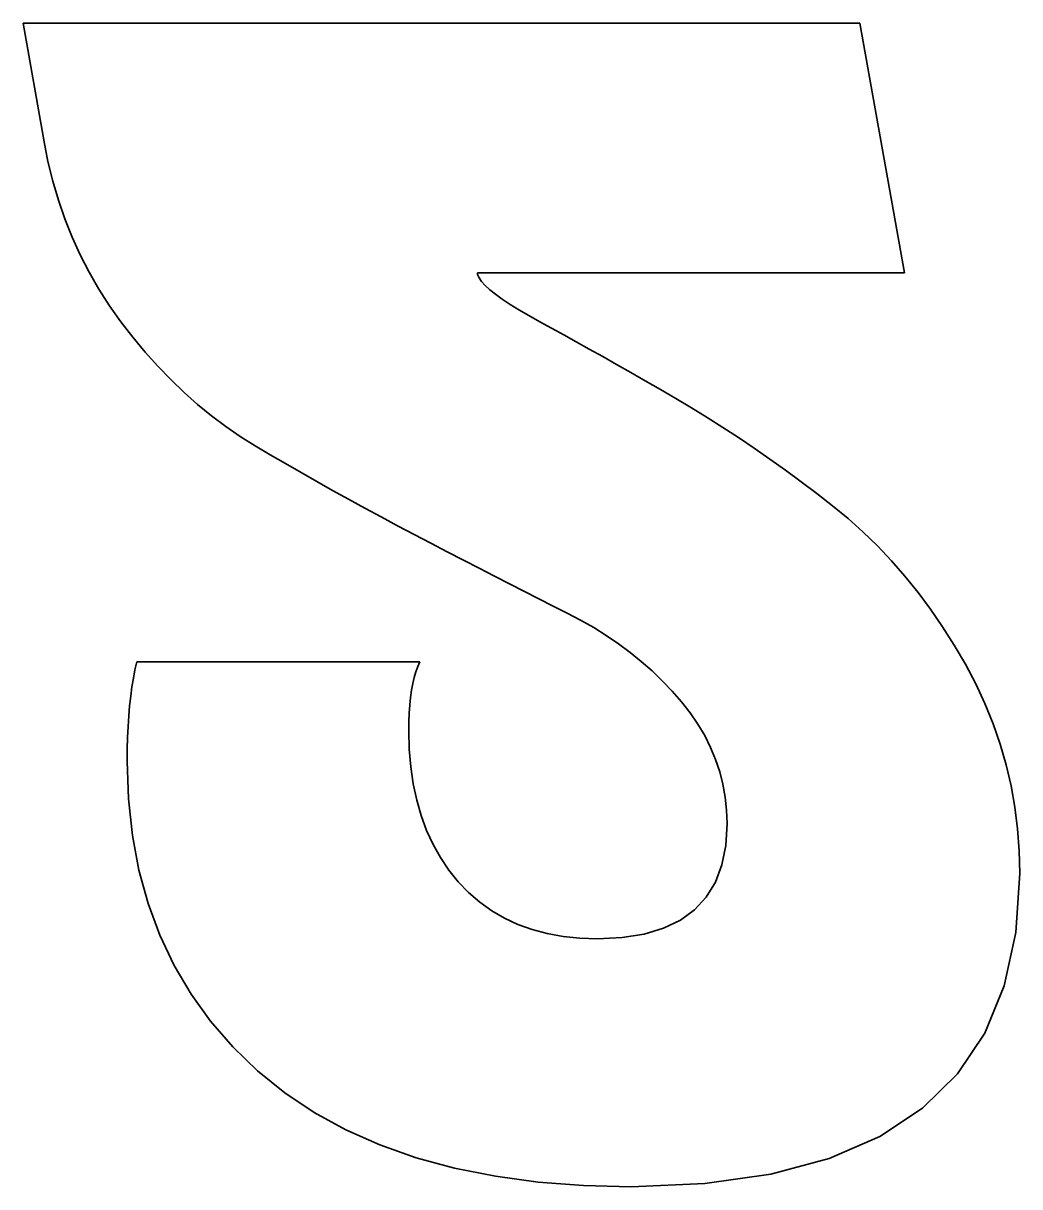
# Model space of a CAD drawing. Extents: x -138 to 979, y -42 to 1231.
# Drawn here: x 530 to 601.3, y 317.3 to 400.5 of the extents above; entities that cross this region are included whole.
import ezdxf

# ---------------------------------------------------------------- set-up
doc = ezdxf.new("R2010")
doc.units = 0

msp = doc.modelspace()

# ---------------------------------------------------------------- linework, layer by layer
at = {"color": 7, "lineweight": 35, "ltscale": 0.214756}
msp.add_line((530.049, 400.466), (531.535, 392.005), dxfattribs=at)
at = {"color": 7, "lineweight": 35}
for p, q in [((589.845, 400.466), (530.049, 400.466)), ((562.519, 382.63), (593.046, 382.63)), ((558.403, 354.847), (538.166, 354.847))]:
    msp.add_line(p, q, dxfattribs=at)
at = {"color": 7, "lineweight": 35, "ltscale": 0.453025}
msp.add_line((593.046, 382.63), (589.845, 400.466), dxfattribs=at)
at = {"color": 7, "lineweight": 35, "ltscale": 0.036317}
msp.add_line((531.535, 392.005), (531.816, 390.58), dxfattribs=at)
at = {"color": 7, "lineweight": 35, "ltscale": 0.035882}
msp.add_line((531.816, 390.58), (532.157, 389.186), dxfattribs=at)
at = {"color": 7, "lineweight": 35, "ltscale": 0.035523}
msp.add_line((532.157, 389.186), (532.557, 387.822), dxfattribs=at)
at = {"color": 7, "lineweight": 35, "ltscale": 0.035241}
msp.add_line((532.557, 387.822), (533.017, 386.49), dxfattribs=at)
at = {"color": 7, "lineweight": 35, "ltscale": 0.035035}
msp.add_line((533.017, 386.49), (533.536, 385.188), dxfattribs=at)
at = {"color": 7, "lineweight": 35, "ltscale": 0.034907}
msp.add_line((533.536, 385.188), (534.114, 383.917), dxfattribs=at)
at = {"color": 7, "lineweight": 35, "ltscale": 0.03486}
msp.add_line((534.114, 383.917), (534.752, 382.677), dxfattribs=at)
at = {"color": 7, "lineweight": 35, "ltscale": 0.034895}
msp.add_line((534.752, 382.677), (535.45, 381.468), dxfattribs=at)
at = {"color": 7, "lineweight": 35, "ltscale": 0.002859}
msp.add_line((562.519, 382.516), (562.519, 382.63), dxfattribs=at)
at = {"color": 7, "lineweight": 35, "ltscale": 0.00655}
msp.add_line((562.626, 382.276), (562.519, 382.516), dxfattribs=at)
at = {"color": 7, "lineweight": 35, "ltscale": 0.007957}
msp.add_line((562.807, 382.015), (562.626, 382.276), dxfattribs=at)
at = {"color": 7, "lineweight": 35, "ltscale": 0.009562}
msp.add_line((563.065, 381.732), (562.807, 382.015), dxfattribs=at)
at = {"color": 7, "lineweight": 35, "ltscale": 0.011278}
msp.add_line((563.397, 381.427), (563.065, 381.732), dxfattribs=at)
at = {"color": 7, "lineweight": 35, "ltscale": 0.035011}
for p, q in [((535.45, 381.468), (536.207, 380.29)), ((537.023, 379.143), (537.88, 378.036))]:
    msp.add_line(p, q, dxfattribs=at)
at = {"color": 7, "lineweight": 35, "ltscale": 0.013067}
msp.add_line((563.806, 381.101), (563.397, 381.427), dxfattribs=at)
at = {"color": 7, "lineweight": 35, "ltscale": 0.014898}
msp.add_line((564.289, 380.753), (563.806, 381.101), dxfattribs=at)
at = {"color": 7, "lineweight": 35, "ltscale": 0.016758}
msp.add_line((564.848, 380.383), (564.289, 380.753), dxfattribs=at)
at = {"color": 7, "lineweight": 35, "ltscale": 0.035201}
msp.add_line((536.207, 380.29), (537.023, 379.143), dxfattribs=at)
at = {"color": 7, "lineweight": 35, "ltscale": 0.018643}
msp.add_line((565.483, 379.991), (564.848, 380.383), dxfattribs=at)
at = {"color": 7, "lineweight": 35, "ltscale": 0.020538}
msp.add_line((566.193, 379.578), (565.483, 379.991), dxfattribs=at)
at = {"color": 7, "lineweight": 35, "ltscale": 0.022447}
msp.add_line((566.978, 379.143), (566.193, 379.578), dxfattribs=at)
at = {"color": 7, "lineweight": 35, "ltscale": 0.023853}
msp.add_line((567.816, 378.687), (566.978, 379.143), dxfattribs=at)
at = {"color": 7, "lineweight": 35, "ltscale": 0.024754}
msp.add_line((568.684, 378.21), (567.816, 378.687), dxfattribs=at)
at = {"color": 7, "lineweight": 35, "ltscale": 0.025654}
msp.add_line((569.582, 377.713), (568.684, 378.21), dxfattribs=at)
at = {"color": 7, "lineweight": 35, "ltscale": 0.034414}
msp.add_line((537.88, 378.036), (538.761, 376.977), dxfattribs=at)
at = {"color": 7, "lineweight": 35, "ltscale": 0.026551}
msp.add_line((570.509, 377.195), (569.582, 377.713), dxfattribs=at)
at = {"color": 7, "lineweight": 35, "ltscale": 0.033857}
msp.add_line((538.761, 376.977), (539.664, 375.968), dxfattribs=at)
at = {"color": 7, "lineweight": 35, "ltscale": 0.027452}
msp.add_line((571.466, 376.656), (570.509, 377.195), dxfattribs=at)
at = {"color": 7, "lineweight": 35, "ltscale": 0.028353}
msp.add_line((572.453, 376.097), (571.466, 376.656), dxfattribs=at)
at = {"color": 7, "lineweight": 35, "ltscale": 0.033342}
msp.add_line((539.664, 375.968), (540.59, 375.009), dxfattribs=at)
at = {"color": 7, "lineweight": 35, "ltscale": 0.029252}
msp.add_line((573.469, 375.517), (572.453, 376.097), dxfattribs=at)
at = {"color": 7, "lineweight": 35, "ltscale": 0.032882}
msp.add_line((540.59, 375.009), (541.539, 374.098), dxfattribs=at)
at = {"color": 7, "lineweight": 35, "ltscale": 0.030153}
msp.add_line((574.515, 374.917), (573.469, 375.517), dxfattribs=at)
at = {"color": 7, "lineweight": 35, "ltscale": 0.031056}
msp.add_line((575.591, 374.296), (574.515, 374.917), dxfattribs=at)
at = {"color": 7, "lineweight": 35, "ltscale": 0.032468}
msp.add_line((541.539, 374.098), (542.511, 373.236), dxfattribs=at)
at = {"color": 7, "lineweight": 35, "ltscale": 0.031953}
msp.add_line((576.697, 373.655), (575.591, 374.296), dxfattribs=at)
at = {"color": 7, "lineweight": 35, "ltscale": 0.032105}
msp.add_line((542.511, 373.236), (543.506, 372.424), dxfattribs=at)
at = {"color": 7, "lineweight": 35, "ltscale": 0.032548}
msp.add_line((577.817, 372.992), (576.697, 373.655), dxfattribs=at)
at = {"color": 7, "lineweight": 35, "ltscale": 0.031801}
msp.add_line((543.506, 372.424), (544.523, 371.661), dxfattribs=at)
at = {"color": 7, "lineweight": 35, "ltscale": 0.032846}
msp.add_line((578.938, 372.306), (577.817, 372.992), dxfattribs=at)
at = {"color": 7, "lineweight": 35, "ltscale": 0.031546}
msp.add_line((544.523, 371.661), (545.564, 370.947), dxfattribs=at)
at = {"color": 7, "lineweight": 35, "ltscale": 0.033146}
msp.add_line((580.058, 371.597), (578.938, 372.306), dxfattribs=at)
at = {"color": 7, "lineweight": 35, "ltscale": 0.033457}
msp.add_line((581.178, 370.865), (580.058, 371.597), dxfattribs=at)
at = {"color": 7, "lineweight": 35, "ltscale": 0.031351}
msp.add_line((545.564, 370.947), (546.627, 370.282), dxfattribs=at)
at = {"color": 7, "lineweight": 35, "ltscale": 0.033772}
msp.add_line((582.299, 370.11), (581.178, 370.865), dxfattribs=at)
at = {"color": 7, "lineweight": 35, "ltscale": 0.031404}
msp.add_line((546.627, 370.282), (547.708, 369.642), dxfattribs=at)
at = {"color": 7, "lineweight": 35, "ltscale": 0.034096}
msp.add_line((583.419, 369.333), (582.299, 370.11), dxfattribs=at)
at = {"color": 7, "lineweight": 35, "ltscale": 0.03166}
msp.add_line((547.708, 369.642), (548.802, 369.004), dxfattribs=at)
at = {"color": 7, "lineweight": 35, "ltscale": 0.034422}
msp.add_line((584.54, 368.533), (583.419, 369.333), dxfattribs=at)
at = {"color": 7, "lineweight": 35, "ltscale": 0.031915}
msp.add_line((548.802, 369.004), (549.908, 368.366), dxfattribs=at)
at = {"color": 7, "lineweight": 35, "ltscale": 0.032177}
msp.add_line((549.908, 368.366), (551.026, 367.73), dxfattribs=at)
at = {"color": 7, "lineweight": 35, "ltscale": 0.03476}
msp.add_line((585.66, 367.709), (584.54, 368.533), dxfattribs=at)
at = {"color": 7, "lineweight": 35, "ltscale": 0.032434}
msp.add_line((551.026, 367.73), (552.158, 367.095), dxfattribs=at)
at = {"color": 7, "lineweight": 35, "ltscale": 0.0351}
msp.add_line((586.781, 366.863), (585.66, 367.709), dxfattribs=at)
at = {"color": 7, "lineweight": 35, "ltscale": 0.032695}
msp.add_line((552.158, 367.095), (553.302, 366.461), dxfattribs=at)
at = {"color": 7, "lineweight": 35, "ltscale": 0.035449}
msp.add_line((587.901, 365.994), (586.781, 366.863), dxfattribs=at)
at = {"color": 7, "lineweight": 35, "ltscale": 0.03296}
msp.add_line((553.302, 366.461), (554.458, 365.828), dxfattribs=at)
at = {"color": 7, "lineweight": 35, "ltscale": 0.033221}
msp.add_line((554.458, 365.828), (555.627, 365.196), dxfattribs=at)
at = {"color": 7, "lineweight": 35, "ltscale": 0.035685}
msp.add_line((589.005, 365.089), (587.901, 365.994), dxfattribs=at)
at = {"color": 7, "lineweight": 35, "ltscale": 0.033484}
msp.add_line((555.627, 365.196), (556.809, 364.566), dxfattribs=at)
at = {"color": 7, "lineweight": 35, "ltscale": 0.035848}
msp.add_line((590.074, 364.133), (589.005, 365.089), dxfattribs=at)
at = {"color": 7, "lineweight": 35, "ltscale": 0.033747}
msp.add_line((556.809, 364.566), (558.003, 363.936), dxfattribs=at)
at = {"color": 7, "lineweight": 35, "ltscale": 0.036082}
msp.add_line((591.108, 363.127), (590.074, 364.133), dxfattribs=at)
at = {"color": 7, "lineweight": 35, "ltscale": 0.033563}
msp.add_line((558.003, 363.936), (559.193, 363.315), dxfattribs=at)
at = {"color": 7, "lineweight": 35, "ltscale": 0.032918}
msp.add_line((559.193, 363.315), (560.361, 362.706), dxfattribs=at)
at = {"color": 7, "lineweight": 35, "ltscale": 0.032283}
msp.add_line((560.361, 362.706), (561.507, 362.112), dxfattribs=at)
at = {"color": 7, "lineweight": 35, "ltscale": 0.036373}
msp.add_line((592.109, 362.071), (591.108, 363.127), dxfattribs=at)
at = {"color": 7, "lineweight": 35, "ltscale": 0.031639}
msp.add_line((561.507, 362.112), (562.631, 361.531), dxfattribs=at)
at = {"color": 7, "lineweight": 35, "ltscale": 0.036728}
msp.add_line((593.075, 360.964), (592.109, 362.071), dxfattribs=at)
at = {"color": 7, "lineweight": 35, "ltscale": 0.031001}
msp.add_line((562.631, 361.531), (563.734, 360.964), dxfattribs=at)
at = {"color": 7, "lineweight": 35, "ltscale": 0.030361}
msp.add_line((563.734, 360.964), (564.815, 360.41), dxfattribs=at)
at = {"color": 7, "lineweight": 35, "ltscale": 0.037139}
msp.add_line((594.007, 359.807), (593.075, 360.964), dxfattribs=at)
at = {"color": 7, "lineweight": 35, "ltscale": 0.02972}
msp.add_line((564.815, 360.41), (565.874, 359.871), dxfattribs=at)
at = {"color": 7, "lineweight": 35, "ltscale": 0.029081}
msp.add_line((565.874, 359.871), (566.912, 359.345), dxfattribs=at)
at = {"color": 7, "lineweight": 35, "ltscale": 0.028441}
msp.add_line((566.912, 359.345), (567.928, 358.833), dxfattribs=at)
at = {"color": 7, "lineweight": 35, "ltscale": 0.037612}
msp.add_line((594.904, 358.599), (594.007, 359.807), dxfattribs=at)
at = {"color": 7, "lineweight": 35, "ltscale": 0.027804}
msp.add_line((567.928, 358.833), (568.922, 358.334), dxfattribs=at)
at = {"color": 7, "lineweight": 35, "ltscale": 0.027277}
msp.add_line((568.922, 358.334), (569.889, 357.828), dxfattribs=at)
at = {"color": 7, "lineweight": 35, "ltscale": 0.038134}
msp.add_line((595.767, 357.342), (594.904, 358.599), dxfattribs=at)
at = {"color": 7, "lineweight": 35, "ltscale": 0.026894}
msp.add_line((569.889, 357.828), (570.822, 357.294), dxfattribs=at)
at = {"color": 7, "lineweight": 35, "ltscale": 0.026549}
msp.add_line((570.822, 357.294), (571.723, 356.731), dxfattribs=at)
at = {"color": 7, "lineweight": 35, "ltscale": 0.026246}
msp.add_line((571.723, 356.731), (572.59, 356.139), dxfattribs=at)
at = {"color": 7, "lineweight": 35, "ltscale": 0.038713}
msp.add_line((596.596, 356.034), (595.767, 357.342), dxfattribs=at)
at = {"color": 7, "lineweight": 35, "ltscale": 0.025985}
msp.add_line((572.59, 356.139), (573.424, 355.519), dxfattribs=at)
at = {"color": 7, "lineweight": 35, "ltscale": 0.03934}
msp.add_line((597.391, 354.675), (596.596, 356.034), dxfattribs=at)
at = {"color": 7, "lineweight": 35, "ltscale": 0.025768}
msp.add_line((573.424, 355.519), (574.225, 354.87), dxfattribs=at)
at = {"color": 7, "lineweight": 35, "ltscale": 0.015202}
msp.add_line((538.036, 354.282), (537.919, 353.685), dxfattribs=at)
at = {"color": 7, "lineweight": 35, "ltscale": 0.014492}
msp.add_line((538.166, 354.847), (538.036, 354.282), dxfattribs=at)
at = {"color": 7, "lineweight": 35, "ltscale": 0.010582}
msp.add_line((557.995, 353.732), (558.115, 354.138), dxfattribs=at)
at = {"color": 7, "lineweight": 35, "ltscale": 0.009892}
msp.add_line((558.115, 354.138), (558.251, 354.51), dxfattribs=at)
at = {"color": 7, "lineweight": 35, "ltscale": 0.00925}
msp.add_line((558.251, 354.51), (558.403, 354.847), dxfattribs=at)
at = {"color": 7, "lineweight": 35, "ltscale": 0.025596}
msp.add_line((574.225, 354.87), (574.992, 354.192), dxfattribs=at)
at = {"color": 7, "lineweight": 35, "ltscale": 0.025473}
msp.add_line((574.992, 354.192), (575.727, 353.486), dxfattribs=at)
at = {"color": 7, "lineweight": 35, "ltscale": 0.039446}
msp.add_line((598.13, 353.281), (597.391, 354.675), dxfattribs=at)
at = {"color": 7, "lineweight": 35, "ltscale": 0.01593}
msp.add_line((537.919, 353.685), (537.816, 353.057), dxfattribs=at)
at = {"color": 7, "lineweight": 35, "ltscale": 0.012065}
msp.add_line((557.803, 352.818), (557.891, 353.292), dxfattribs=at)
at = {"color": 7, "lineweight": 35, "ltscale": 0.011308}
msp.add_line((557.891, 353.292), (557.995, 353.732), dxfattribs=at)
at = {"color": 7, "lineweight": 35, "ltscale": 0.025392}
msp.add_line((575.727, 353.486), (576.429, 352.752), dxfattribs=at)
at = {"color": 7, "lineweight": 35, "ltscale": 0.039066}
msp.add_line((598.79, 351.865), (598.13, 353.281), dxfattribs=at)
at = {"color": 7, "lineweight": 35, "ltscale": 0.016672}
msp.add_line((537.816, 353.057), (537.727, 352.396), dxfattribs=at)
at = {"color": 7, "lineweight": 35, "ltscale": 0.012846}
msp.add_line((557.731, 352.309), (557.803, 352.818), dxfattribs=at)
at = {"color": 7, "lineweight": 35, "ltscale": 0.025359}
msp.add_line((576.429, 352.752), (577.097, 351.989), dxfattribs=at)
at = {"color": 7, "lineweight": 35, "ltscale": 0.018189}
msp.add_line((537.652, 351.703), (537.59, 350.978), dxfattribs=at)
at = {"color": 7, "lineweight": 35, "ltscale": 0.017423}
msp.add_line((537.727, 352.396), (537.652, 351.703), dxfattribs=at)
at = {"color": 7, "lineweight": 35, "ltscale": 0.014469}
msp.add_line((557.635, 351.188), (557.675, 351.766), dxfattribs=at)
at = {"color": 7, "lineweight": 35, "ltscale": 0.01365}
msp.add_line((557.675, 351.766), (557.731, 352.309), dxfattribs=at)
at = {"color": 7, "lineweight": 35, "ltscale": 0.025025}
msp.add_line((577.097, 351.989), (577.716, 351.202), dxfattribs=at)
at = {"color": 7, "lineweight": 35, "ltscale": 0.038786}
msp.add_line((599.373, 350.427), (598.79, 351.865), dxfattribs=at)
at = {"color": 7, "lineweight": 35, "ltscale": 0.018959}
msp.add_line((537.59, 350.978), (537.542, 350.221), dxfattribs=at)
at = {"color": 7, "lineweight": 35, "ltscale": 0.015303}
msp.add_line((557.611, 350.577), (557.635, 351.188), dxfattribs=at)
at = {"color": 7, "lineweight": 35, "ltscale": 0.024428}
msp.add_line((577.716, 351.202), (578.27, 350.397), dxfattribs=at)
at = {"color": 7, "lineweight": 35, "ltscale": 0.019742}
msp.add_line((537.542, 350.221), (537.508, 349.432), dxfattribs=at)
at = {"color": 7, "lineweight": 35, "ltscale": 0.016151}
msp.add_line((557.603, 349.931), (557.611, 350.577), dxfattribs=at)
at = {"color": 7, "lineweight": 35, "ltscale": 0.023935}
msp.add_line((578.27, 350.397), (578.759, 349.574), dxfattribs=at)
at = {"color": 7, "lineweight": 35, "ltscale": 0.038613}
msp.add_line((599.879, 348.968), (599.373, 350.427), dxfattribs=at)
at = {"color": 7, "lineweight": 35, "ltscale": 0.020528}
msp.add_line((537.508, 349.432), (537.487, 348.611), dxfattribs=at)
at = {"color": 7, "lineweight": 35, "ltscale": 0.033069}
msp.add_line((557.638, 348.608), (557.603, 349.931), dxfattribs=at)
at = {"color": 7, "lineweight": 35, "ltscale": 0.023553}
msp.add_line((578.759, 349.574), (579.182, 348.732), dxfattribs=at)
at = {"color": 7, "lineweight": 35, "ltscale": 0.021325}
msp.add_line((537.487, 348.611), (537.48, 347.758), dxfattribs=at)
at = {"color": 7, "lineweight": 35, "ltscale": 0.031825}
msp.add_line((557.745, 347.34), (557.638, 348.608), dxfattribs=at)
at = {"color": 7, "lineweight": 35, "ltscale": 0.023286}
msp.add_line((579.182, 348.732), (579.541, 347.873), dxfattribs=at)
at = {"color": 7, "lineweight": 35, "ltscale": 0.038541}
msp.add_line((600.306, 347.487), (599.879, 348.968), dxfattribs=at)
at = {"color": 7, "lineweight": 35, "ltscale": 0.067824}
msp.add_line((537.48, 347.758), (537.573, 345.047), dxfattribs=at)
at = {"color": 7, "lineweight": 35, "ltscale": 0.023145}
msp.add_line((579.541, 347.873), (579.834, 346.995), dxfattribs=at)
at = {"color": 7, "lineweight": 35, "ltscale": 0.038576}
msp.add_line((600.656, 345.984), (600.306, 347.487), dxfattribs=at)
at = {"color": 7, "lineweight": 35, "ltscale": 0.030691}
msp.add_line((557.922, 346.125), (557.745, 347.34), dxfattribs=at)
at = {"color": 7, "lineweight": 35, "ltscale": 0.023124}
msp.add_line((579.834, 346.995), (580.062, 346.098), dxfattribs=at)
at = {"color": 7, "lineweight": 35, "ltscale": 0.029681}
msp.add_line((558.17, 344.964), (557.922, 346.125), dxfattribs=at)
at = {"color": 7, "lineweight": 35, "ltscale": 0.023226}
msp.add_line((580.062, 346.098), (580.225, 345.184), dxfattribs=at)
at = {"color": 7, "lineweight": 35, "ltscale": 0.038719}
msp.add_line((600.928, 344.459), (600.656, 345.984), dxfattribs=at)
at = {"color": 7, "lineweight": 35, "ltscale": 0.065389}
msp.add_line((537.573, 345.047), (537.853, 342.446), dxfattribs=at)
at = {"color": 7, "lineweight": 35, "ltscale": 0.028809}
msp.add_line((558.489, 343.857), (558.17, 344.964), dxfattribs=at)
at = {"color": 7, "lineweight": 35, "ltscale": 0.023452}
msp.add_line((580.225, 345.184), (580.323, 344.251), dxfattribs=at)
at = {"color": 7, "lineweight": 35, "ltscale": 0.023795}
msp.add_line((580.323, 344.251), (580.355, 343.299), dxfattribs=at)
at = {"color": 7, "lineweight": 35, "ltscale": 0.038962}
msp.add_line((601.123, 342.913), (600.928, 344.459), dxfattribs=at)
at = {"color": 7, "lineweight": 35, "ltscale": 0.028085}
msp.add_line((558.879, 342.803), (558.489, 343.857), dxfattribs=at)
at = {"color": 7, "lineweight": 35, "ltscale": 0.039171}
msp.add_line((580.355, 343.299), (580.263, 341.735), dxfattribs=at)
at = {"color": 7, "lineweight": 35, "ltscale": 0.027523}
msp.add_line((559.34, 341.803), (558.879, 342.803), dxfattribs=at)
at = {"color": 7, "lineweight": 35, "ltscale": 0.039311}
msp.add_line((601.239, 341.345), (601.123, 342.913), dxfattribs=at)
at = {"color": 7, "lineweight": 35, "ltscale": 0.063319}
msp.add_line((537.853, 342.446), (538.319, 339.957), dxfattribs=at)
at = {"color": 7, "lineweight": 35, "ltscale": 0.027132}
msp.add_line((559.871, 340.857), (559.34, 341.803), dxfattribs=at)
at = {"color": 7, "lineweight": 35, "ltscale": 0.035668}
msp.add_line((580.263, 341.735), (579.985, 340.336), dxfattribs=at)
at = {"color": 7, "lineweight": 35, "ltscale": 0.026918}
msp.add_line((560.474, 339.965), (559.871, 340.857), dxfattribs=at)
at = {"color": 7, "lineweight": 35, "ltscale": 0.039758}
msp.add_line((601.278, 339.755), (601.239, 341.345), dxfattribs=at)
at = {"color": 7, "lineweight": 35, "ltscale": 0.026889}
msp.add_line((561.147, 339.126), (560.474, 339.965), dxfattribs=at)
at = {"color": 7, "lineweight": 35, "ltscale": 0.032971}
msp.add_line((579.985, 340.336), (579.522, 339.101), dxfattribs=at)
at = {"color": 7, "lineweight": 35, "ltscale": 0.061663}
msp.add_line((538.319, 339.957), (538.971, 337.578), dxfattribs=at)
at = {"color": 7, "lineweight": 35, "ltscale": 0.10667}
msp.add_line((601, 335.497), (601.278, 339.755), dxfattribs=at)
at = {"color": 7, "lineweight": 35, "ltscale": 0.026675}
msp.add_line((561.885, 338.355), (561.147, 339.126), dxfattribs=at)
at = {"color": 7, "lineweight": 35, "ltscale": 0.026311}
msp.add_line((562.679, 337.665), (561.885, 338.355), dxfattribs=at)
at = {"color": 7, "lineweight": 35, "ltscale": 0.031278}
msp.add_line((579.522, 339.101), (578.874, 338.031), dxfattribs=at)
at = {"color": 7, "lineweight": 35, "ltscale": 0.060446}
msp.add_line((538.971, 337.578), (539.81, 335.31), dxfattribs=at)
at = {"color": 7, "lineweight": 35, "ltscale": 0.026174}
msp.add_line((563.531, 337.056), (562.679, 337.665), dxfattribs=at)
at = {"color": 7, "lineweight": 35, "ltscale": 0.030769}
msp.add_line((578.874, 338.031), (578.04, 337.125), dxfattribs=at)
at = {"color": 7, "lineweight": 35, "ltscale": 0.026275}
msp.add_line((564.44, 336.528), (563.531, 337.056), dxfattribs=at)
at = {"color": 7, "lineweight": 35, "ltscale": 0.031491}
msp.add_line((578.04, 337.125), (577.021, 336.384), dxfattribs=at)
at = {"color": 7, "lineweight": 35, "ltscale": 0.026607}
msp.add_line((565.406, 336.082), (564.44, 336.528), dxfattribs=at)
at = {"color": 7, "lineweight": 35, "ltscale": 0.027161}
msp.add_line((566.429, 335.717), (565.406, 336.082), dxfattribs=at)
at = {"color": 7, "lineweight": 35, "ltscale": 0.03622}
msp.add_line((575.817, 335.808), (574.428, 335.397), dxfattribs=at)
at = {"color": 7, "lineweight": 35, "ltscale": 0.033369}
msp.add_line((577.021, 336.384), (575.817, 335.808), dxfattribs=at)
at = {"color": 7, "lineweight": 35, "ltscale": 0.059703}
msp.add_line((539.81, 335.31), (540.835, 333.153), dxfattribs=at)
at = {"color": 7, "lineweight": 35, "ltscale": 0.027931}
msp.add_line((567.51, 335.433), (566.429, 335.717), dxfattribs=at)
at = {"color": 7, "lineweight": 35, "ltscale": 0.028888}
msp.add_line((568.647, 335.23), (567.51, 335.433), dxfattribs=at)
at = {"color": 7, "lineweight": 35, "ltscale": 0.030025}
msp.add_line((569.842, 335.108), (568.647, 335.23), dxfattribs=at)
at = {"color": 7, "lineweight": 35, "ltscale": 0.031314}
msp.add_line((571.094, 335.067), (569.842, 335.108), dxfattribs=at)
at = {"color": 7, "lineweight": 35, "ltscale": 0.044039}
msp.add_line((572.854, 335.15), (571.094, 335.067), dxfattribs=at)
at = {"color": 7, "lineweight": 35, "ltscale": 0.039841}
msp.add_line((574.428, 335.397), (572.854, 335.15), dxfattribs=at)
at = {"color": 7, "lineweight": 35, "ltscale": 0.097492}
msp.add_line((600.167, 331.688), (601, 335.497), dxfattribs=at)
at = {"color": 7, "lineweight": 35, "ltscale": 0.059441}
msp.add_line((540.835, 333.153), (542.046, 331.107), dxfattribs=at)
at = {"color": 7, "lineweight": 35, "ltscale": 0.090927}
msp.add_line((598.778, 328.326), (600.167, 331.688), dxfattribs=at)
at = {"color": 7, "lineweight": 35, "ltscale": 0.059678}
msp.add_line((542.046, 331.107), (543.444, 329.172), dxfattribs=at)
at = {"color": 7, "lineweight": 35, "ltscale": 0.060401}
msp.add_line((543.444, 329.172), (545.028, 327.348), dxfattribs=at)
at = {"color": 7, "lineweight": 35, "ltscale": 0.08757}
msp.add_line((596.833, 325.413), (598.778, 328.326), dxfattribs=at)
at = {"color": 7, "lineweight": 35, "ltscale": 0.061593}
msp.add_line((545.028, 327.348), (546.798, 325.635), dxfattribs=at)
at = {"color": 7, "lineweight": 35, "ltscale": 0.062551}
msp.add_line((546.798, 325.635), (548.743, 324.06), dxfattribs=at)
at = {"color": 7, "lineweight": 35, "ltscale": 0.087781}
msp.add_line((594.332, 322.948), (596.833, 325.413), dxfattribs=at)
at = {"color": 7, "lineweight": 35, "ltscale": 0.06334}
msp.add_line((548.743, 324.06), (550.848, 322.651), dxfattribs=at)
at = {"color": 7, "lineweight": 35, "ltscale": 0.064631}
msp.add_line((550.848, 322.651), (553.115, 321.407), dxfattribs=at)
at = {"color": 7, "lineweight": 35, "ltscale": 0.091541}
msp.add_line((591.276, 320.931), (594.332, 322.948), dxfattribs=at)
at = {"color": 7, "lineweight": 35, "ltscale": 0.066407}
msp.add_line((553.115, 321.407), (555.543, 320.33), dxfattribs=at)
at = {"color": 7, "lineweight": 35, "ltscale": 0.098443}
msp.add_line((587.665, 319.362), (591.276, 320.931), dxfattribs=at)
at = {"color": 7, "lineweight": 35, "ltscale": 0.068623}
msp.add_line((555.543, 320.33), (558.132, 319.418), dxfattribs=at)
at = {"color": 7, "lineweight": 35, "ltscale": 0.071241}
msp.add_line((558.132, 319.418), (560.882, 318.672), dxfattribs=at)
at = {"color": 7, "lineweight": 35, "ltscale": 0.107886}
msp.add_line((583.497, 318.242), (587.665, 319.362), dxfattribs=at)
at = {"color": 7, "lineweight": 35, "ltscale": 0.07422}
msp.add_line((560.882, 318.672), (563.794, 318.092), dxfattribs=at)
at = {"color": 7, "lineweight": 35, "ltscale": 0.077511}
msp.add_line((563.794, 318.092), (566.866, 317.677), dxfattribs=at)
at = {"color": 7, "lineweight": 35, "ltscale": 0.081087}
msp.add_line((566.866, 317.677), (570.1, 317.429), dxfattribs=at)
at = {"color": 7, "lineweight": 35, "ltscale": 0.132088}
msp.add_line((573.495, 317.346), (578.774, 317.57), dxfattribs=at)
at = {"color": 7, "lineweight": 35, "ltscale": 0.119269}
msp.add_line((578.774, 317.57), (583.497, 318.242), dxfattribs=at)
at = {"color": 7, "lineweight": 35, "ltscale": 0.084904}
msp.add_line((570.1, 317.429), (573.495, 317.346), dxfattribs=at)

doc.saveas('drawing.dxf')
